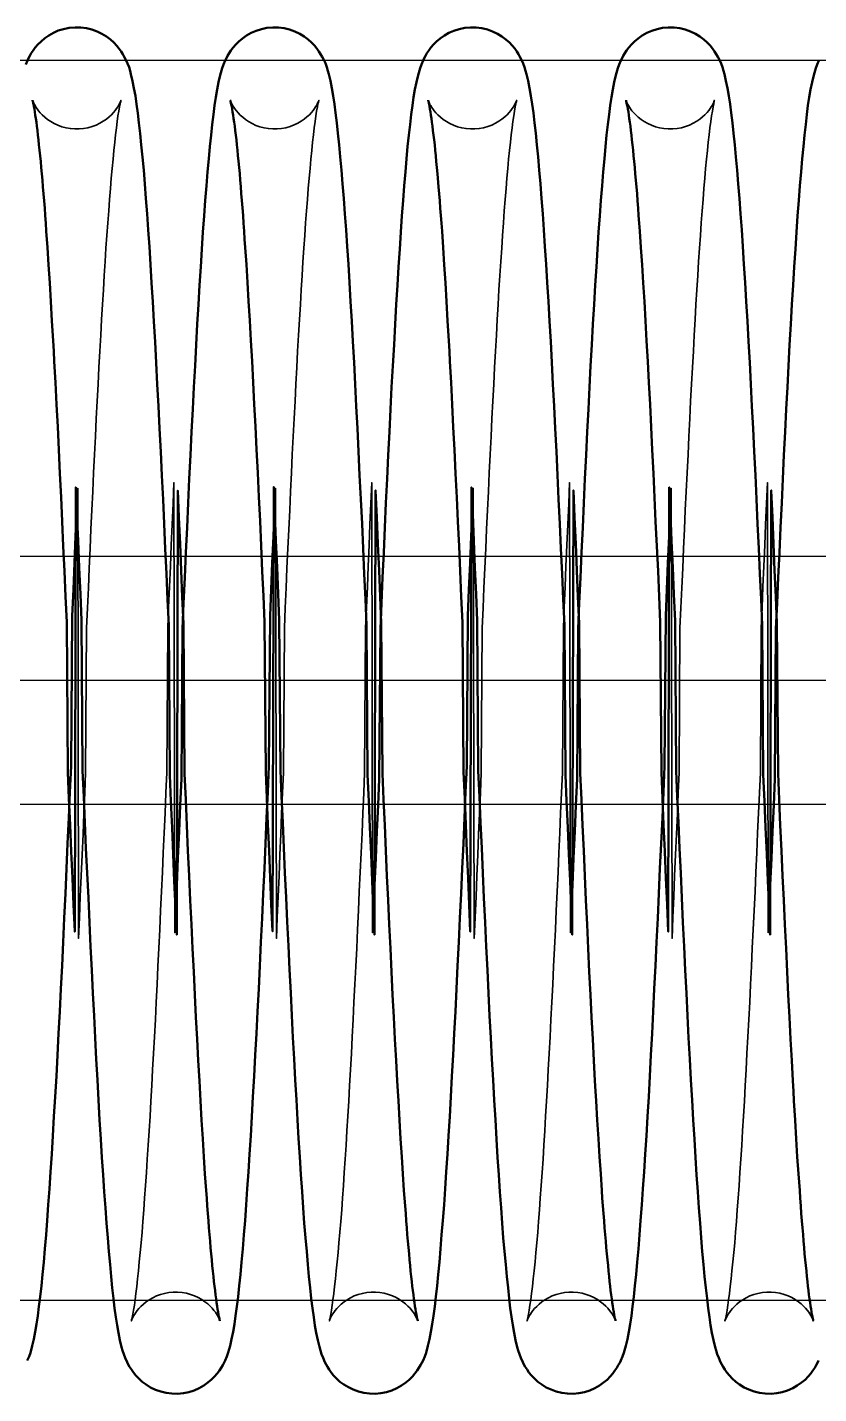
# Model space of a CAD drawing. Header units: millimetres. Extents: x 0 to 190005487, y 0 to 455456909.
# Drawn here: x 92646.9 to 92678.8, y 28280.8 to 28335.9 of the extents above; entities that cross this region are included whole.
import ezdxf

# ---------------------------------------------------------------- set-up
doc = ezdxf.new("R2010")
doc.units = ezdxf.units.MM
doc.header["$LTSCALE"] = 400
doc.header["$MEASUREMENT"] = 0
doc.linetypes.add('ACAD_ISO04W100', pattern=[30, 24, -3, 0, -3])
doc.linetypes.add('CEN', pattern=[35, 30, -2, 1, -2])
doc.layers.get('0').update_dxf_attribs({"linetype": 'CONTINUOUS'})
doc.layers.add('cen', color=1, linetype='ACAD_ISO04W100')
doc.layers.add('가려진 것(ISO)', color=7, linetype='CONTINUOUS', lineweight=35)
doc.layers.add('가시적인 것(ISO)', color=7, linetype='CONTINUOUS', lineweight=50)

# ---------------------------------------------------------------- blocks, each defined once
blk = doc.blocks.new('토션스프링 3')
at = {"layer": '가려진 것(ISO)', "flags": 128}
for points in [[(21462511.79, -50952857.63), (21462511.79, -50952857.65), (21462511.81, -50952857.7), (21462511.86, -50952857.81), (21462511.94, -50952857.97), (21462511.99, -50952858.07), (21462512.07, -50952858.19), (21462512.16, -50952858.33), (21462512.27, -50952858.48), (21462512.41, -50952858.65), (21462512.58, -50952858.82), (21462512.78, -50952859), (21462513, -50952859.18), (21462513.26, -50952859.35), (21462513.54, -50952859.51), (21462513.84, -50952859.65), (21462514.16, -50952859.77), (21462514.5, -50952859.86), (21462514.85, -50952859.92), (21462515.2, -50952859.95), (21462515.56, -50952859.95), (21462515.91, -50952859.91), (21462516.26, -50952859.85), (21462516.59, -50952859.76), (21462516.91, -50952859.64), (21462517.21, -50952859.49), (21462517.49, -50952859.33), (21462517.74, -50952859.16), (21462517.96, -50952858.98), (21462518.15, -50952858.8), (21462518.32, -50952858.62), (21462518.46, -50952858.46), (21462518.57, -50952858.31), (21462518.66, -50952858.17), (21462518.73, -50952858.06), (21462518.78, -50952857.95), (21462518.83, -50952857.87), (21462518.88, -50952857.74), (21462518.91, -50952857.67), (21462518.92, -50952857.63), (21462518.92, -50952857.63), (21462518.91, -50952857.67), (21462518.9, -50952857.73), (21462518.88, -50952857.81), (21462518.86, -50952857.91), (21462518.81, -50952858.17), (21462518.75, -50952858.51), (21462518.68, -50952858.9), (21462518.62, -50952859.35), (21462518.55, -50952859.86), (21462518.49, -50952860.41), (21462518.42, -50952861.02), (21462518.35, -50952861.68), (21462518.28, -50952862.38), (21462518.21, -50952863.13), (21462518.14, -50952863.92), (21462518.07, -50952864.76), (21462518, -50952865.64), (21462517.93, -50952866.56), (21462517.86, -50952867.52), (21462517.79, -50952868.53), (21462517.71, -50952869.57), (21462517.64, -50952870.65), (21462517.57, -50952871.77), (21462517.5, -50952872.92), (21462517.43, -50952874.11), (21462517.36, -50952875.33), (21462517.29, -50952876.58), (21462517.22, -50952877.86), (21462517.14, -50952879.18), (21462517.07, -50952880.53), (21462517, -50952881.9), (21462516.93, -50952883.31), (21462516.86, -50952884.74), (21462516.79, -50952886.2), (21462516.71, -50952887.68), (21462516.64, -50952889.18), (21462516.57, -50952890.7), (21462516.5, -50952892.23), (21462516.43, -50952893.79), (21462516.36, -50952895.37), (21462516.29, -50952896.96), (21462516.21, -50952898.58), (21462516.14, -50952900.21), (21462516.07, -50952911.85), (21462516, -50952913.5), (21462515.93, -50952915.16), (21462515.86, -50952916.83), (21462515.78, -50952918.5), (21462515.71, -50952920.18), (21462515.64, -50952921.86), (21462515.57, -50952923.54), (21462515.5, -50952925.23), (21462515.43, -50952888.93), (21462515.36, -50952890.62)], [(21462527.73, -50952857.63), (21462527.74, -50952857.65), (21462527.76, -50952857.7), (21462527.8, -50952857.81), (21462527.88, -50952857.97), (21462527.94, -50952858.08), (21462528.01, -50952858.2), (21462528.11, -50952858.33), (21462528.22, -50952858.48), (21462528.36, -50952858.65), (21462528.53, -50952858.83), (21462528.73, -50952859.01), (21462528.95, -50952859.19), (21462529.21, -50952859.36), (21462529.49, -50952859.52), (21462529.79, -50952859.66), (21462530.11, -50952859.77), (21462530.45, -50952859.86), (21462530.8, -50952859.92), (21462531.16, -50952859.95), (21462531.51, -50952859.95), (21462531.87, -50952859.91), (21462532.21, -50952859.85), (21462532.55, -50952859.76), (21462532.87, -50952859.63), (21462533.17, -50952859.49), (21462533.44, -50952859.33), (21462533.69, -50952859.16), (21462533.91, -50952858.98), (21462534.11, -50952858.8), (21462534.27, -50952858.62), (21462534.41, -50952858.46), (21462534.52, -50952858.31), (21462534.6, -50952858.17), (21462534.68, -50952858.05), (21462534.73, -50952857.95), (21462534.77, -50952857.87), (21462534.83, -50952857.74), (21462534.86, -50952857.67), (21462534.87, -50952857.63), (21462534.87, -50952857.64), (21462534.86, -50952857.67), (21462534.85, -50952857.73), (21462534.83, -50952857.81), (21462534.8, -50952857.91), (21462534.75, -50952858.17), (21462534.69, -50952858.51), (21462534.63, -50952858.9), (21462534.57, -50952859.35), (21462534.5, -50952859.86), (21462534.43, -50952860.42), (21462534.37, -50952861.02), (21462534.3, -50952861.68), (21462534.23, -50952862.38), (21462534.16, -50952863.13), (21462534.09, -50952863.93), (21462534.02, -50952864.76), (21462533.95, -50952865.64), (21462533.87, -50952866.56), (21462533.8, -50952867.53), (21462533.73, -50952868.53), (21462533.66, -50952869.57), (21462533.59, -50952870.66), (21462533.52, -50952871.77), (21462533.45, -50952872.93), (21462533.38, -50952874.11), (21462533.3, -50952875.33), (21462533.23, -50952876.58), (21462533.16, -50952877.86), (21462533.09, -50952879.18), (21462533.02, -50952880.53), (21462532.95, -50952881.91), (21462532.88, -50952883.31), (21462532.8, -50952884.74), (21462532.73, -50952886.2), (21462532.66, -50952887.68), (21462532.59, -50952889.18), (21462532.52, -50952890.7), (21462532.45, -50952892.24), (21462532.38, -50952893.79), (21462532.3, -50952895.37), (21462532.23, -50952896.97), (21462532.16, -50952898.58), (21462532.09, -50952900.21), (21462532.02, -50952911.85), (21462531.95, -50952913.5), (21462531.87, -50952915.16), (21462531.8, -50952916.83), (21462531.73, -50952918.5), (21462531.66, -50952920.18), (21462531.59, -50952921.86), (21462531.52, -50952923.54), (21462531.45, -50952925.23), (21462531.37, -50952888.93), (21462531.3, -50952890.62)], [(21462543.68, -50952857.63), (21462543.69, -50952857.65), (21462543.71, -50952857.7), (21462543.75, -50952857.81), (21462543.83, -50952857.97), (21462543.89, -50952858.07), (21462543.96, -50952858.19), (21462544.05, -50952858.33), (21462544.17, -50952858.48), (21462544.31, -50952858.65), (21462544.47, -50952858.82), (21462544.67, -50952859), (21462544.89, -50952859.18), (21462545.15, -50952859.35), (21462545.43, -50952859.51), (21462545.73, -50952859.65), (21462546.05, -50952859.77), (21462546.39, -50952859.86), (21462546.74, -50952859.92), (21462547.09, -50952859.95), (21462547.45, -50952859.95), (21462547.8, -50952859.92), (21462548.15, -50952859.85), (21462548.49, -50952859.76), (21462548.81, -50952859.64), (21462549.11, -50952859.49), (21462549.38, -50952859.33), (21462549.63, -50952859.16), (21462549.86, -50952858.98), (21462550.05, -50952858.8), (21462550.21, -50952858.62), (21462550.35, -50952858.46), (21462550.46, -50952858.31), (21462550.55, -50952858.17), (21462550.62, -50952858.06), (21462550.68, -50952857.95), (21462550.72, -50952857.87), (21462550.78, -50952857.74), (21462550.81, -50952857.67), (21462550.82, -50952857.63), (21462550.82, -50952857.63), (21462550.81, -50952857.67), (21462550.79, -50952857.73), (21462550.77, -50952857.81), (21462550.75, -50952857.91), (21462550.7, -50952858.17), (21462550.64, -50952858.51), (21462550.58, -50952858.9), (21462550.51, -50952859.35), (21462550.45, -50952859.86), (21462550.38, -50952860.41), (21462550.31, -50952861.02), (21462550.24, -50952861.68), (21462550.17, -50952862.38), (21462550.1, -50952863.13), (21462550.03, -50952863.92), (21462549.96, -50952864.76), (21462549.89, -50952865.64), (21462549.82, -50952866.56), (21462549.75, -50952867.52), (21462549.68, -50952868.53), (21462549.61, -50952869.57), (21462549.54, -50952870.65), (21462549.47, -50952871.77), (21462549.39, -50952872.92), (21462549.32, -50952874.11), (21462549.25, -50952875.33), (21462549.18, -50952876.58), (21462549.11, -50952877.86), (21462549.04, -50952879.18), (21462548.97, -50952880.53), (21462548.89, -50952881.9), (21462548.82, -50952883.31), (21462548.75, -50952884.74), (21462548.68, -50952886.2), (21462548.61, -50952887.68), (21462548.54, -50952889.18), (21462548.47, -50952890.7), (21462548.39, -50952892.23), (21462548.32, -50952893.79), (21462548.25, -50952895.37), (21462548.18, -50952896.96), (21462548.11, -50952898.58), (21462548.04, -50952900.21), (21462547.96, -50952911.85), (21462547.89, -50952913.5), (21462547.82, -50952915.16), (21462547.75, -50952916.83), (21462547.68, -50952918.5), (21462547.61, -50952920.18), (21462547.54, -50952921.86), (21462547.46, -50952923.54), (21462547.39, -50952925.23), (21462547.32, -50952888.93), (21462547.25, -50952890.62)], [(21462559.63, -50952857.63), (21462559.63, -50952857.65), (21462559.65, -50952857.7), (21462559.7, -50952857.81), (21462559.78, -50952857.97), (21462559.83, -50952858.07), (21462559.91, -50952858.19), (21462560, -50952858.33), (21462560.11, -50952858.48), (21462560.25, -50952858.65), (21462560.42, -50952858.82), (21462560.62, -50952859), (21462560.84, -50952859.18), (21462561.1, -50952859.35), (21462561.38, -50952859.51), (21462561.68, -50952859.65), (21462562, -50952859.77), (21462562.34, -50952859.86), (21462562.68, -50952859.92), (21462563.04, -50952859.95), (21462563.4, -50952859.95), (21462563.75, -50952859.92), (21462564.1, -50952859.85), (21462564.43, -50952859.76), (21462564.75, -50952859.64), (21462565.05, -50952859.49), (21462565.33, -50952859.33), (21462565.58, -50952859.16), (21462565.8, -50952858.98), (21462565.99, -50952858.8), (21462566.16, -50952858.62), (21462566.3, -50952858.46), (21462566.41, -50952858.31), (21462566.5, -50952858.17), (21462566.57, -50952858.06), (21462566.62, -50952857.95), (21462566.67, -50952857.87), (21462566.72, -50952857.74), (21462566.75, -50952857.67), (21462566.76, -50952857.63), (21462566.76, -50952857.63), (21462566.75, -50952857.67), (21462566.74, -50952857.73), (21462566.72, -50952857.81), (21462566.7, -50952857.91), (21462566.65, -50952858.17), (21462566.59, -50952858.51), (21462566.53, -50952858.9), (21462566.46, -50952859.35), (21462566.39, -50952859.86), (21462566.33, -50952860.41), (21462566.26, -50952861.02), (21462566.19, -50952861.68), (21462566.12, -50952862.38), (21462566.05, -50952863.13), (21462565.98, -50952863.92), (21462565.91, -50952864.76), (21462565.84, -50952865.64), (21462565.77, -50952866.56), (21462565.7, -50952867.52), (21462565.63, -50952868.53), (21462565.56, -50952869.57), (21462565.48, -50952870.65), (21462565.41, -50952871.77), (21462565.34, -50952872.92), (21462565.27, -50952874.11), (21462565.2, -50952875.33), (21462565.13, -50952876.58), (21462565.06, -50952877.86), (21462564.98, -50952879.18), (21462564.91, -50952880.53), (21462564.84, -50952881.9), (21462564.77, -50952883.31), (21462564.7, -50952884.74), (21462564.63, -50952886.2), (21462564.56, -50952887.68), (21462564.48, -50952889.18), (21462564.41, -50952890.7), (21462564.34, -50952892.23), (21462564.27, -50952893.79), (21462564.2, -50952895.37), (21462564.13, -50952896.96), (21462564.06, -50952898.58), (21462563.98, -50952900.21), (21462563.91, -50952911.85), (21462563.84, -50952913.5), (21462563.77, -50952915.16), (21462563.7, -50952916.83), (21462563.63, -50952918.5), (21462563.55, -50952920.18), (21462563.48, -50952921.86), (21462563.41, -50952923.54), (21462563.34, -50952925.23), (21462563.27, -50952888.93), (21462563.2, -50952890.62)], [(21462526.9, -50952956.08), (21462526.89, -50952956.06), (21462526.87, -50952956.01), (21462526.83, -50952955.9), (21462526.75, -50952955.74), (21462526.69, -50952955.64), (21462526.62, -50952955.52), (21462526.53, -50952955.38), (21462526.41, -50952955.23), (21462526.27, -50952955.06), (21462526.11, -50952954.89), (21462525.91, -50952954.71), (21462525.69, -50952954.53), (21462525.43, -50952954.36), (21462525.15, -50952954.2), (21462524.85, -50952954.06), (21462524.53, -50952953.94), (21462524.19, -50952953.85), (21462523.84, -50952953.79), (21462523.49, -50952953.76), (21462523.13, -50952953.76), (21462522.78, -50952953.79), (21462522.43, -50952953.86), (21462522.1, -50952953.95), (21462521.78, -50952954.07), (21462521.48, -50952954.21), (21462521.2, -50952954.37), (21462520.95, -50952954.55), (21462520.73, -50952954.73), (21462520.53, -50952954.91), (21462520.37, -50952955.08), (21462520.23, -50952955.25), (21462520.12, -50952955.4), (21462520.03, -50952955.53), (21462519.96, -50952955.65), (21462519.9, -50952955.75), (21462519.86, -50952955.84), (21462519.8, -50952955.97), (21462519.77, -50952956.04), (21462519.76, -50952956.08), (21462519.76, -50952956.08), (21462519.77, -50952956.04), (21462519.78, -50952955.99), (21462519.8, -50952955.9), (21462519.83, -50952955.8), (21462519.88, -50952955.54), (21462519.94, -50952955.21), (21462520, -50952954.82), (21462520.06, -50952954.37), (21462520.12, -50952953.87), (21462520.19, -50952953.3), (21462520.26, -50952952.69), (21462520.33, -50952952.03), (21462520.4, -50952951.32), (21462520.48, -50952950.56), (21462520.55, -50952949.77), (21462520.62, -50952948.93), (21462520.69, -50952948.05), (21462520.76, -50952947.13), (21462520.83, -50952946.17), (21462520.9, -50952945.16), (21462520.97, -50952944.12), (21462521.04, -50952943.03), (21462521.11, -50952941.91), (21462521.19, -50952940.76), (21462521.26, -50952939.57), (21462521.33, -50952938.35), (21462521.4, -50952937.1), (21462521.47, -50952935.82), (21462521.54, -50952934.51), (21462521.61, -50952933.16), (21462521.69, -50952931.78), (21462521.76, -50952930.38), (21462521.83, -50952928.95), (21462521.9, -50952927.49), (21462521.97, -50952926.01), (21462522.04, -50952924.51), (21462522.11, -50952922.99), (21462522.19, -50952921.45), (21462522.26, -50952919.89), (21462522.33, -50952918.32), (21462522.4, -50952916.73), (21462522.47, -50952915.12), (21462522.54, -50952913.49), (21462522.61, -50952911.85), (21462522.69, -50952900.2), (21462522.76, -50952898.54), (21462522.83, -50952896.87), (21462522.9, -50952895.2), (21462522.97, -50952893.52), (21462523.04, -50952891.84), (21462523.12, -50952890.16), (21462523.19, -50952888.47), (21462523.26, -50952924.78), (21462523.33, -50952923.09)], [(21462542.84, -50952956.08), (21462542.84, -50952956.06), (21462542.82, -50952956.01), (21462542.77, -50952955.9), (21462542.7, -50952955.74), (21462542.64, -50952955.64), (21462542.57, -50952955.52), (21462542.47, -50952955.38), (21462542.36, -50952955.23), (21462542.22, -50952955.06), (21462542.05, -50952954.89), (21462541.86, -50952954.71), (21462541.63, -50952954.53), (21462541.38, -50952954.36), (21462541.1, -50952954.2), (21462540.8, -50952954.06), (21462540.48, -50952953.94), (21462540.14, -50952953.85), (21462539.79, -50952953.79), (21462539.44, -50952953.76), (21462539.08, -50952953.76), (21462538.73, -50952953.79), (21462538.38, -50952953.86), (21462538.04, -50952953.95), (21462537.72, -50952954.07), (21462537.42, -50952954.21), (21462537.15, -50952954.37), (21462536.9, -50952954.55), (21462536.67, -50952954.73), (21462536.48, -50952954.91), (21462536.32, -50952955.08), (21462536.18, -50952955.25), (21462536.07, -50952955.4), (21462535.98, -50952955.53), (21462535.91, -50952955.65), (21462535.85, -50952955.75), (21462535.81, -50952955.84), (21462535.75, -50952955.97), (21462535.72, -50952956.04), (21462535.71, -50952956.08), (21462535.71, -50952956.08), (21462535.72, -50952956.04), (21462535.73, -50952955.99), (21462535.75, -50952955.9), (21462535.77, -50952955.8), (21462535.83, -50952955.54), (21462535.88, -50952955.21), (21462535.94, -50952954.82), (21462536.01, -50952954.37), (21462536.07, -50952953.86), (21462536.14, -50952953.3), (21462536.21, -50952952.69), (21462536.28, -50952952.03), (21462536.35, -50952951.32), (21462536.42, -50952950.56), (21462536.49, -50952949.77), (21462536.56, -50952948.93), (21462536.63, -50952948.05), (21462536.71, -50952947.13), (21462536.78, -50952946.17), (21462536.85, -50952945.16), (21462536.92, -50952944.12), (21462536.99, -50952943.03), (21462537.06, -50952941.91), (21462537.13, -50952940.76), (21462537.2, -50952939.57), (21462537.28, -50952938.35), (21462537.35, -50952937.1), (21462537.42, -50952935.82), (21462537.49, -50952934.51), (21462537.56, -50952933.16), (21462537.63, -50952931.78), (21462537.7, -50952930.38), (21462537.78, -50952928.95), (21462537.85, -50952927.49), (21462537.92, -50952926.01), (21462537.99, -50952924.51), (21462538.06, -50952922.99), (21462538.13, -50952921.45), (21462538.2, -50952919.89), (21462538.28, -50952918.32), (21462538.35, -50952916.73), (21462538.42, -50952915.12), (21462538.49, -50952913.49), (21462538.56, -50952911.85), (21462538.63, -50952900.2), (21462538.7, -50952898.54), (21462538.78, -50952896.87), (21462538.85, -50952895.2), (21462538.92, -50952893.52), (21462538.99, -50952891.84), (21462539.06, -50952890.16), (21462539.13, -50952888.47), (21462539.2, -50952924.78), (21462539.28, -50952923.09)], [(21462558.79, -50952956.08), (21462558.79, -50952956.06), (21462558.77, -50952956.01), (21462558.72, -50952955.9), (21462558.64, -50952955.74), (21462558.59, -50952955.64), (21462558.51, -50952955.52), (21462558.42, -50952955.38), (21462558.31, -50952955.23), (21462558.17, -50952955.06), (21462558, -50952954.89), (21462557.8, -50952954.71), (21462557.58, -50952954.53), (21462557.33, -50952954.36), (21462557.05, -50952954.2), (21462556.74, -50952954.06), (21462556.42, -50952953.94), (21462556.09, -50952953.85), (21462555.74, -50952953.79), (21462555.38, -50952953.76), (21462555.03, -50952953.76), (21462554.67, -50952953.79), (21462554.33, -50952953.86), (21462553.99, -50952953.95), (21462553.67, -50952954.07), (21462553.37, -50952954.21), (21462553.09, -50952954.37), (21462552.84, -50952954.55), (21462552.62, -50952954.73), (21462552.43, -50952954.91), (21462552.26, -50952955.08), (21462552.13, -50952955.25), (21462552.02, -50952955.4), (21462551.93, -50952955.53), (21462551.85, -50952955.65), (21462551.8, -50952955.75), (21462551.75, -50952955.84), (21462551.7, -50952955.97), (21462551.67, -50952956.04), (21462551.66, -50952956.08), (21462551.66, -50952956.08), (21462551.66, -50952956.04), (21462551.68, -50952955.99), (21462551.7, -50952955.9), (21462551.72, -50952955.8), (21462551.77, -50952955.54), (21462551.83, -50952955.21), (21462551.89, -50952954.82), (21462551.95, -50952954.37), (21462552.02, -50952953.86), (21462552.09, -50952953.3), (21462552.16, -50952952.69), (21462552.23, -50952952.03), (21462552.3, -50952951.32), (21462552.37, -50952950.57), (21462552.44, -50952949.77), (21462552.51, -50952948.93), (21462552.58, -50952948.05), (21462552.65, -50952947.13), (21462552.72, -50952946.17), (21462552.79, -50952945.16), (21462552.87, -50952944.12), (21462552.94, -50952943.03), (21462553.01, -50952941.91), (21462553.08, -50952940.76), (21462553.15, -50952939.57), (21462553.22, -50952938.35), (21462553.29, -50952937.1), (21462553.36, -50952935.82), (21462553.44, -50952934.51), (21462553.51, -50952933.16), (21462553.58, -50952931.78), (21462553.65, -50952930.38), (21462553.72, -50952928.95), (21462553.79, -50952927.49), (21462553.87, -50952926.01), (21462553.94, -50952924.51), (21462554.01, -50952922.99), (21462554.08, -50952921.45), (21462554.15, -50952919.89), (21462554.22, -50952918.32), (21462554.29, -50952916.73), (21462554.36, -50952915.12), (21462554.44, -50952913.49), (21462554.51, -50952911.85), (21462554.58, -50952900.2), (21462554.65, -50952898.54), (21462554.72, -50952896.87), (21462554.79, -50952895.2), (21462554.87, -50952893.52), (21462554.94, -50952891.84), (21462555.01, -50952890.15), (21462555.08, -50952888.47), (21462555.15, -50952924.78), (21462555.22, -50952923.09)], [(21462574.74, -50952956.08), (21462574.73, -50952956.06), (21462574.71, -50952956.01), (21462574.67, -50952955.9), (21462574.59, -50952955.74), (21462574.53, -50952955.64), (21462574.46, -50952955.52), (21462574.37, -50952955.38), (21462574.25, -50952955.23), (21462574.11, -50952955.06), (21462573.95, -50952954.89), (21462573.75, -50952954.71), (21462573.53, -50952954.53), (21462573.27, -50952954.36), (21462572.99, -50952954.2), (21462572.69, -50952954.06), (21462572.37, -50952953.94), (21462572.03, -50952953.85), (21462571.68, -50952953.79), (21462571.33, -50952953.76), (21462570.97, -50952953.76), (21462570.62, -50952953.79), (21462570.27, -50952953.86), (21462569.94, -50952953.95), (21462569.62, -50952954.07), (21462569.32, -50952954.21), (21462569.04, -50952954.37), (21462568.79, -50952954.55), (21462568.57, -50952954.73), (21462568.37, -50952954.91), (21462568.21, -50952955.08), (21462568.07, -50952955.25), (21462567.96, -50952955.4), (21462567.87, -50952955.53), (21462567.8, -50952955.65), (21462567.75, -50952955.75), (21462567.7, -50952955.84), (21462567.64, -50952955.97), (21462567.61, -50952956.04), (21462567.6, -50952956.08), (21462567.6, -50952956.08), (21462567.61, -50952956.04), (21462567.63, -50952955.99), (21462567.64, -50952955.9), (21462567.67, -50952955.8), (21462567.72, -50952955.54), (21462567.78, -50952955.21), (21462567.84, -50952954.82), (21462567.9, -50952954.37), (21462567.97, -50952953.86), (21462568.03, -50952953.3), (21462568.1, -50952952.69), (21462568.17, -50952952.03), (21462568.24, -50952951.32), (21462568.32, -50952950.57), (21462568.39, -50952949.77), (21462568.46, -50952948.93), (21462568.53, -50952948.05), (21462568.6, -50952947.13), (21462568.67, -50952946.17), (21462568.74, -50952945.16), (21462568.81, -50952944.12), (21462568.88, -50952943.03), (21462568.96, -50952941.92), (21462569.03, -50952940.76), (21462569.1, -50952939.57), (21462569.17, -50952938.35), (21462569.24, -50952937.1), (21462569.31, -50952935.82), (21462569.38, -50952934.51), (21462569.45, -50952933.16), (21462569.53, -50952931.78), (21462569.6, -50952930.38), (21462569.67, -50952928.95), (21462569.74, -50952927.49), (21462569.81, -50952926.01), (21462569.88, -50952924.51), (21462569.96, -50952922.99), (21462570.03, -50952921.45), (21462570.1, -50952919.89), (21462570.17, -50952918.32), (21462570.24, -50952916.73), (21462570.31, -50952915.12), (21462570.38, -50952913.49), (21462570.46, -50952911.85), (21462570.53, -50952900.2), (21462570.6, -50952898.54), (21462570.67, -50952896.87), (21462570.74, -50952895.2), (21462570.81, -50952893.52), (21462570.88, -50952891.84), (21462570.96, -50952890.15), (21462571.03, -50952888.47), (21462571.1, -50952924.78), (21462571.17, -50952923.09)]]:
    blk.add_lwpolyline(points, dxfattribs=at)
at = {"layer": '가시적인 것(ISO)', "flags": 128}
for points in [[(21462511.25, -50952854.75), (21462511.39, -50952854.42), (21462511.47, -50952854.24), (21462511.57, -50952854.05), (21462511.69, -50952853.84), (21462511.84, -50952853.62), (21462512.01, -50952853.38), (21462512.23, -50952853.14), (21462512.48, -50952852.89), (21462512.77, -50952852.64), (21462513.1, -50952852.41), (21462513.47, -50952852.2), (21462513.87, -50952852.02), (21462514.3, -50952851.89), (21462514.75, -50952851.8), (21462515.22, -50952851.76), (21462515.68, -50952851.77), (21462516.13, -50952851.83), (21462516.58, -50952851.94), (21462517, -50952852.09), (21462517.39, -50952852.28), (21462517.75, -50952852.5), (21462518.07, -50952852.74), (21462518.34, -50952852.99), (21462518.58, -50952853.24), (21462518.77, -50952853.48), (21462518.93, -50952853.71), (21462519.07, -50952853.93), (21462519.19, -50952854.13), (21462519.29, -50952854.32), (21462519.45, -50952854.66), (21462519.57, -50952854.97), (21462519.65, -50952855.26), (21462519.72, -50952855.53), (21462519.85, -50952856.09), (21462519.97, -50952856.66), (21462520.08, -50952857.28), (21462520.18, -50952857.94), (21462520.27, -50952858.67), (21462520.37, -50952859.45), (21462520.46, -50952860.31), (21462520.56, -50952861.23), (21462520.65, -50952862.22), (21462520.75, -50952863.27), (21462520.84, -50952864.38), (21462520.93, -50952865.56), (21462521.02, -50952866.8), (21462521.12, -50952868.09), (21462521.21, -50952869.45), (21462521.3, -50952870.87), (21462521.39, -50952872.35), (21462521.48, -50952873.88), (21462521.58, -50952875.47), (21462521.67, -50952877.11), (21462521.76, -50952878.8), (21462521.85, -50952880.53), (21462521.94, -50952882.31), (21462522.03, -50952884.12), (21462522.12, -50952885.98), (21462522.22, -50952887.89), (21462522.31, -50952889.83), (21462522.4, -50952891.8), (21462522.49, -50952893.81), (21462522.58, -50952895.84), (21462522.68, -50952897.89), (21462522.77, -50952899.97), (21462522.86, -50952912.06), (21462522.95, -50952914.17), (21462523.04, -50952916.3), (21462523.13, -50952918.45), (21462523.22, -50952920.61), (21462523.32, -50952922.77), (21462523.41, -50952924.94), (21462523.5, -50952889.11), (21462523.59, -50952891.26), (21462523.68, -50952893.41), (21462523.77, -50952895.56), (21462523.86, -50952897.7), (21462523.96, -50952899.83), (21462524.05, -50952911.95), (21462524.14, -50952914.04), (21462524.23, -50952916.12), (21462524.32, -50952918.17), (21462524.41, -50952920.18), (21462524.51, -50952922.17), (21462524.6, -50952924.12), (21462524.69, -50952926.05), (21462524.78, -50952927.93), (21462524.87, -50952929.79), (21462524.96, -50952931.59), (21462525.06, -50952933.36), (21462525.15, -50952935.07), (21462525.24, -50952936.73), (21462525.33, -50952938.34), (21462525.42, -50952939.9), (21462525.51, -50952941.4), (21462525.6, -50952942.84), (21462525.69, -50952944.23), (21462525.79, -50952945.55), (21462525.83, -50952946.19), (21462525.88, -50952946.81), (21462525.92, -50952947.42), (21462525.97, -50952948), (21462526.01, -50952948.57), (21462526.06, -50952949.12), (21462526.1, -50952949.66), (21462526.15, -50952950.18), (21462526.19, -50952950.67), (21462526.24, -50952951.16), (21462526.28, -50952951.62), (21462526.33, -50952952.06), (21462526.37, -50952952.49), (21462526.41, -50952952.89), (21462526.46, -50952953.27), (21462526.5, -50952953.64), (21462526.54, -50952953.98), (21462526.59, -50952954.3), (21462526.63, -50952954.6), (21462526.67, -50952954.88), (21462526.71, -50952955.13), (21462526.75, -50952955.36), (21462526.78, -50952955.56), (21462526.82, -50952955.73), (21462526.85, -50952955.88), (21462526.87, -50952955.98), (21462526.89, -50952956.05), (21462526.9, -50952956.08)], [(21462523.33, -50952923.09), (21462523.42, -50952920.93), (21462523.51, -50952918.77), (21462523.6, -50952916.62), (21462523.7, -50952914.48), (21462523.79, -50952912.36), (21462523.88, -50952900.26), (21462523.97, -50952898.19), (21462524.06, -50952896.13), (21462524.15, -50952894.1), (21462524.25, -50952892.09), (21462524.34, -50952890.11), (21462524.43, -50952888.16), (21462524.52, -50952886.25), (21462524.61, -50952884.38), (21462524.7, -50952882.56), (21462524.8, -50952880.78), (21462524.89, -50952879.04), (21462524.98, -50952877.35), (21462525.07, -50952875.7), (21462525.16, -50952874.1), (21462525.25, -50952872.56), (21462525.35, -50952871.07), (21462525.44, -50952869.64), (21462525.53, -50952868.27), (21462525.62, -50952866.96), (21462525.71, -50952865.72), (21462525.81, -50952864.53), (21462525.9, -50952863.41), (21462525.99, -50952862.36), (21462526.09, -50952861.37), (21462526.18, -50952860.44), (21462526.27, -50952859.58), (21462526.37, -50952858.79), (21462526.46, -50952858.06), (21462526.56, -50952857.39), (21462526.67, -50952856.76), (21462526.79, -50952856.17), (21462526.92, -50952855.62), (21462527.08, -50952855.06), (21462527.19, -50952854.75), (21462527.33, -50952854.43), (21462527.42, -50952854.25), (21462527.52, -50952854.05), (21462527.64, -50952853.85), (21462527.78, -50952853.63), (21462527.96, -50952853.39), (21462528.17, -50952853.14), (21462528.42, -50952852.9), (21462528.71, -50952852.65), (21462529.04, -50952852.41), (21462529.41, -50952852.21), (21462529.81, -50952852.03), (21462530.24, -50952851.89), (21462530.69, -50952851.8), (21462531.15, -50952851.76), (21462531.61, -50952851.77), (21462532.07, -50952851.83), (21462532.51, -50952851.93), (21462532.94, -50952852.09), (21462533.33, -50952852.27), (21462533.69, -50952852.49), (21462534, -50952852.73), (21462534.28, -50952852.98), (21462534.51, -50952853.23), (21462534.71, -50952853.47), (21462534.88, -50952853.7), (21462535.01, -50952853.92), (21462535.13, -50952854.12), (21462535.24, -50952854.31), (21462535.4, -50952854.65), (21462535.51, -50952854.97), (21462535.6, -50952855.25), (21462535.67, -50952855.53), (21462535.8, -50952856.08), (21462535.91, -50952856.66), (21462536.02, -50952857.28), (21462536.12, -50952857.94), (21462536.22, -50952858.66), (21462536.32, -50952859.45), (21462536.41, -50952860.3), (21462536.51, -50952861.22), (21462536.6, -50952862.21), (21462536.69, -50952863.26), (21462536.79, -50952864.37), (21462536.88, -50952865.55), (21462536.97, -50952866.79), (21462537.06, -50952868.08), (21462537.15, -50952869.44), (21462537.25, -50952870.86), (21462537.34, -50952872.33), (21462537.43, -50952873.87), (21462537.52, -50952875.46), (21462537.61, -50952877.1), (21462537.71, -50952878.79), (21462537.8, -50952880.52), (21462537.89, -50952882.3), (21462537.98, -50952884.11), (21462538.07, -50952885.97), (21462538.16, -50952887.87), (21462538.25, -50952889.81), (21462538.35, -50952891.79), (21462538.44, -50952893.79), (21462538.53, -50952895.83), (21462538.62, -50952897.88), (21462538.71, -50952899.96), (21462538.8, -50952912.05), (21462538.9, -50952914.16), (21462538.99, -50952916.29), (21462539.08, -50952918.44), (21462539.17, -50952920.6), (21462539.26, -50952922.76), (21462539.35, -50952924.93), (21462539.45, -50952889.1), (21462539.54, -50952891.26), (21462539.63, -50952893.41), (21462539.72, -50952895.55), (21462539.81, -50952897.69), (21462539.9, -50952899.82), (21462539.99, -50952911.94), (21462540.09, -50952914.04), (21462540.18, -50952916.11), (21462540.27, -50952918.16), (21462540.36, -50952920.18), (21462540.45, -50952922.16), (21462540.54, -50952924.12), (21462540.64, -50952926.04), (21462540.73, -50952927.93), (21462540.82, -50952929.78), (21462540.91, -50952931.59), (21462541, -50952933.35), (21462541.09, -50952935.07), (21462541.18, -50952936.73), (21462541.23, -50952937.54), (21462541.28, -50952938.34), (21462541.37, -50952939.89), (21462541.46, -50952941.39), (21462541.55, -50952942.84), (21462541.64, -50952944.23), (21462541.73, -50952945.55), (21462541.78, -50952946.19), (21462541.82, -50952946.81), (21462541.87, -50952947.42), (21462541.91, -50952948), (21462541.96, -50952948.57), (21462542, -50952949.12), (21462542.05, -50952949.66), (21462542.09, -50952950.17), (21462542.14, -50952950.67), (21462542.18, -50952951.15), (21462542.23, -50952951.62), (21462542.27, -50952952.06), (21462542.32, -50952952.49), (21462542.36, -50952952.89), (21462542.4, -50952953.27), (21462542.45, -50952953.64), (21462542.49, -50952953.98), (21462542.53, -50952954.3), (21462542.57, -50952954.6), (21462542.62, -50952954.88), (21462542.66, -50952955.13), (21462542.69, -50952955.36), (21462542.73, -50952955.56), (21462542.76, -50952955.73), (21462542.79, -50952955.88), (21462542.82, -50952955.98), (21462542.84, -50952956.05), (21462542.84, -50952956.08)], [(21462539.28, -50952923.09), (21462539.37, -50952920.93), (21462539.46, -50952918.77), (21462539.55, -50952916.62), (21462539.64, -50952914.48), (21462539.73, -50952912.36), (21462539.83, -50952900.26), (21462539.92, -50952898.19), (21462540.01, -50952896.13), (21462540.1, -50952894.1), (21462540.19, -50952892.09), (21462540.28, -50952890.11), (21462540.38, -50952888.16), (21462540.47, -50952886.25), (21462540.56, -50952884.38), (21462540.65, -50952882.56), (21462540.74, -50952880.78), (21462540.83, -50952879.04), (21462540.93, -50952877.35), (21462541.02, -50952875.7), (21462541.11, -50952874.1), (21462541.2, -50952872.56), (21462541.29, -50952871.07), (21462541.39, -50952869.64), (21462541.48, -50952868.27), (21462541.57, -50952866.96), (21462541.66, -50952865.72), (21462541.75, -50952864.53), (21462541.85, -50952863.41), (21462541.94, -50952862.36), (21462542.03, -50952861.37), (21462542.13, -50952860.44), (21462542.22, -50952859.58), (21462542.31, -50952858.79), (21462542.41, -50952858.06), (21462542.51, -50952857.39), (21462542.62, -50952856.76), (21462542.74, -50952856.17), (21462542.87, -50952855.62), (21462543.03, -50952855.06), (21462543.14, -50952854.75), (21462543.28, -50952854.43), (21462543.36, -50952854.25), (21462543.46, -50952854.05), (21462543.58, -50952853.85), (21462543.73, -50952853.63), (21462543.9, -50952853.39), (21462544.11, -50952853.14), (21462544.36, -50952852.89), (21462544.65, -50952852.65), (21462544.99, -50952852.41), (21462545.35, -50952852.21), (21462545.76, -50952852.03), (21462546.19, -50952851.89), (21462546.64, -50952851.8), (21462547.1, -50952851.76), (21462547.56, -50952851.77), (21462548.02, -50952851.83), (21462548.46, -50952851.93), (21462548.88, -50952852.09), (21462549.28, -50952852.27), (21462549.63, -50952852.49), (21462549.95, -50952852.73), (21462550.23, -50952852.98), (21462550.46, -50952853.23), (21462550.66, -50952853.47), (21462550.82, -50952853.7), (21462550.96, -50952853.92), (21462551.08, -50952854.12), (21462551.18, -50952854.31), (21462551.34, -50952854.66), (21462551.46, -50952854.97), (21462551.54, -50952855.25), (21462551.61, -50952855.53), (21462551.74, -50952856.08), (21462551.86, -50952856.66), (21462551.97, -50952857.28), (21462552.07, -50952857.94), (21462552.17, -50952858.66), (21462552.26, -50952859.45), (21462552.36, -50952860.3), (21462552.45, -50952861.22), (21462552.55, -50952862.21), (21462552.64, -50952863.26), (21462552.73, -50952864.37), (21462552.82, -50952865.55), (21462552.92, -50952866.79), (21462553.01, -50952868.08), (21462553.1, -50952869.44), (21462553.19, -50952870.86), (21462553.28, -50952872.33), (21462553.38, -50952873.87), (21462553.47, -50952875.46), (21462553.56, -50952877.1), (21462553.65, -50952878.79), (21462553.74, -50952880.52), (21462553.84, -50952882.3), (21462553.93, -50952884.11), (21462554.02, -50952885.97), (21462554.11, -50952887.87), (21462554.2, -50952889.81), (21462554.29, -50952891.79), (21462554.38, -50952893.79), (21462554.48, -50952895.83), (21462554.57, -50952897.88), (21462554.66, -50952899.96), (21462554.75, -50952912.05), (21462554.84, -50952914.16), (21462554.93, -50952916.29), (21462555.03, -50952918.44), (21462555.12, -50952920.6), (21462555.21, -50952922.76), (21462555.3, -50952924.93), (21462555.39, -50952889.1), (21462555.48, -50952891.26), (21462555.58, -50952893.41), (21462555.67, -50952895.55), (21462555.76, -50952897.69), (21462555.85, -50952899.82), (21462555.94, -50952911.94), (21462556.03, -50952914.04), (21462556.13, -50952916.11), (21462556.22, -50952918.16), (21462556.31, -50952920.18), (21462556.4, -50952922.16), (21462556.49, -50952924.12), (21462556.58, -50952926.04), (21462556.67, -50952927.93), (21462556.77, -50952929.78), (21462556.86, -50952931.59), (21462556.95, -50952933.35), (21462557.04, -50952935.07), (21462557.13, -50952936.73), (21462557.18, -50952937.54), (21462557.22, -50952938.34), (21462557.31, -50952939.89), (21462557.41, -50952941.39), (21462557.5, -50952942.84), (21462557.59, -50952944.23), (21462557.68, -50952945.55), (21462557.72, -50952946.19), (21462557.77, -50952946.81), (21462557.82, -50952947.42), (21462557.86, -50952948), (21462557.91, -50952948.57), (21462557.95, -50952949.12), (21462558, -50952949.66), (21462558.04, -50952950.17), (21462558.09, -50952950.67), (21462558.13, -50952951.15), (21462558.18, -50952951.62), (21462558.22, -50952952.06), (21462558.26, -50952952.49), (21462558.31, -50952952.89), (21462558.35, -50952953.27), (21462558.39, -50952953.64), (21462558.44, -50952953.98), (21462558.48, -50952954.3), (21462558.52, -50952954.6), (21462558.56, -50952954.88), (21462558.6, -50952955.13), (21462558.64, -50952955.36), (21462558.68, -50952955.56), (21462558.71, -50952955.73), (21462558.74, -50952955.88), (21462558.77, -50952955.98), (21462558.78, -50952956.05), (21462558.79, -50952956.08)], [(21462555.22, -50952923.09), (21462555.31, -50952920.93), (21462555.41, -50952918.77), (21462555.5, -50952916.62), (21462555.59, -50952914.48), (21462555.68, -50952912.36), (21462555.77, -50952900.26), (21462555.86, -50952898.19), (21462555.96, -50952896.13), (21462556.05, -50952894.1), (21462556.14, -50952892.09), (21462556.23, -50952890.11), (21462556.32, -50952888.16), (21462556.41, -50952886.25), (21462556.51, -50952884.38), (21462556.6, -50952882.56), (21462556.69, -50952880.78), (21462556.78, -50952879.04), (21462556.87, -50952877.35), (21462556.96, -50952875.7), (21462557.06, -50952874.1), (21462557.15, -50952872.56), (21462557.24, -50952871.07), (21462557.33, -50952869.64), (21462557.42, -50952868.27), (21462557.52, -50952866.96), (21462557.61, -50952865.72), (21462557.7, -50952864.53), (21462557.79, -50952863.41), (21462557.89, -50952862.36), (21462557.98, -50952861.37), (21462558.07, -50952860.44), (21462558.17, -50952859.58), (21462558.26, -50952858.79), (21462558.36, -50952858.06), (21462558.46, -50952857.39), (21462558.57, -50952856.76), (21462558.68, -50952856.17), (21462558.81, -50952855.61), (21462558.98, -50952855.06), (21462559.09, -50952854.75), (21462559.22, -50952854.43), (21462559.31, -50952854.25), (21462559.41, -50952854.05), (21462559.53, -50952853.85), (21462559.68, -50952853.63), (21462559.85, -50952853.39), (21462560.06, -50952853.14), (21462560.31, -50952852.89), (21462560.6, -50952852.65), (21462560.93, -50952852.41), (21462561.3, -50952852.2), (21462561.7, -50952852.03), (21462562.14, -50952851.89), (21462562.58, -50952851.8), (21462563.04, -50952851.76), (21462563.51, -50952851.77), (21462563.97, -50952851.83), (21462564.41, -50952851.93), (21462564.83, -50952852.09), (21462565.22, -50952852.28), (21462565.58, -50952852.49), (21462565.9, -50952852.73), (21462566.17, -50952852.98), (21462566.41, -50952853.23), (21462566.61, -50952853.47), (21462566.77, -50952853.7), (21462566.91, -50952853.92), (21462567.03, -50952854.12), (21462567.13, -50952854.31), (21462567.29, -50952854.66), (21462567.41, -50952854.97), (21462567.49, -50952855.25), (21462567.56, -50952855.53), (21462567.69, -50952856.08), (21462567.81, -50952856.66), (21462567.92, -50952857.28), (21462568.02, -50952857.94), (21462568.11, -50952858.66), (21462568.21, -50952859.45), (21462568.3, -50952860.3), (21462568.4, -50952861.22), (21462568.49, -50952862.21), (21462568.59, -50952863.26), (21462568.68, -50952864.37), (21462568.77, -50952865.55), (21462568.86, -50952866.79), (21462568.96, -50952868.08), (21462569.05, -50952869.44), (21462569.14, -50952870.86), (21462569.23, -50952872.33), (21462569.32, -50952873.87), (21462569.42, -50952875.46), (21462569.51, -50952877.1), (21462569.6, -50952878.79), (21462569.69, -50952880.52), (21462569.78, -50952882.3), (21462569.87, -50952884.11), (21462569.96, -50952885.97), (21462570.06, -50952887.87), (21462570.15, -50952889.81), (21462570.24, -50952891.79), (21462570.33, -50952893.79), (21462570.42, -50952895.83), (21462570.52, -50952897.88), (21462570.61, -50952899.96), (21462570.7, -50952912.05), (21462570.79, -50952914.16), (21462570.88, -50952916.29), (21462570.97, -50952918.44), (21462571.06, -50952920.6), (21462571.16, -50952922.76), (21462571.25, -50952924.93), (21462571.34, -50952889.1), (21462571.43, -50952891.26), (21462571.52, -50952893.41), (21462571.61, -50952895.55), (21462571.7, -50952897.69), (21462571.8, -50952899.82), (21462571.89, -50952911.94), (21462571.98, -50952914.04), (21462572.07, -50952916.11), (21462572.16, -50952918.16), (21462572.25, -50952920.18), (21462572.35, -50952922.16), (21462572.44, -50952924.12), (21462572.53, -50952926.04), (21462572.62, -50952927.93), (21462572.71, -50952929.78), (21462572.8, -50952931.59), (21462572.9, -50952933.35), (21462572.99, -50952935.07), (21462573.08, -50952936.73), (21462573.12, -50952937.54), (21462573.17, -50952938.34), (21462573.26, -50952939.89), (21462573.35, -50952941.39), (21462573.44, -50952942.84), (21462573.53, -50952944.23), (21462573.63, -50952945.55), (21462573.67, -50952946.19), (21462573.72, -50952946.81), (21462573.76, -50952947.42), (21462573.81, -50952948), (21462573.85, -50952948.57), (21462573.9, -50952949.12), (21462573.94, -50952949.66), (21462573.99, -50952950.17), (21462574.03, -50952950.67), (21462574.08, -50952951.15), (21462574.12, -50952951.62), (21462574.17, -50952952.06), (21462574.21, -50952952.49), (21462574.25, -50952952.89), (21462574.3, -50952953.27), (21462574.34, -50952953.64), (21462574.38, -50952953.98), (21462574.43, -50952954.3), (21462574.47, -50952954.6), (21462574.51, -50952954.88), (21462574.55, -50952955.13), (21462574.59, -50952955.36), (21462574.62, -50952955.56), (21462574.66, -50952955.73), (21462574.69, -50952955.88), (21462574.71, -50952955.98), (21462574.73, -50952956.05), (21462574.74, -50952956.08)], [(21462571.17, -50952923.09), (21462571.26, -50952920.93), (21462571.35, -50952918.77), (21462571.45, -50952916.62), (21462571.54, -50952914.48), (21462571.63, -50952912.36), (21462571.72, -50952900.26), (21462571.81, -50952898.19), (21462571.9, -50952896.13), (21462571.99, -50952894.1), (21462572.09, -50952892.09), (21462572.18, -50952890.11), (21462572.27, -50952888.16), (21462572.36, -50952886.25), (21462572.45, -50952884.38), (21462572.54, -50952882.56), (21462572.64, -50952880.78), (21462572.73, -50952879.04), (21462572.82, -50952877.35), (21462572.91, -50952875.7), (21462573, -50952874.1), (21462573.1, -50952872.56), (21462573.19, -50952871.07), (21462573.28, -50952869.64), (21462573.37, -50952868.27), (21462573.46, -50952866.96), (21462573.56, -50952865.72), (21462573.65, -50952864.53), (21462573.74, -50952863.41), (21462573.83, -50952862.36), (21462573.93, -50952861.37), (21462574.02, -50952860.44), (21462574.12, -50952859.58), (21462574.21, -50952858.79), (21462574.3, -50952858.06), (21462574.4, -50952857.39), (21462574.51, -50952856.76), (21462574.63, -50952856.17), (21462574.76, -50952855.61), (21462574.93, -50952855.06), (21462575.03, -50952854.75), (21462575.17, -50952854.43)], [(21462515.36, -50952890.62), (21462515.26, -50952892.78), (21462515.17, -50952894.94), (21462515.08, -50952897.09), (21462514.99, -50952899.22), (21462514.9, -50952911.34), (21462514.81, -50952913.43), (21462514.72, -50952915.51), (21462514.62, -50952917.57), (21462514.53, -50952919.6), (21462514.44, -50952921.61), (21462514.35, -50952923.59), (21462514.26, -50952925.54), (21462514.17, -50952927.45), (21462514.07, -50952929.31), (21462513.98, -50952931.13), (21462513.89, -50952932.91), (21462513.8, -50952934.65), (21462513.71, -50952936.35), (21462513.62, -50952938), (21462513.52, -50952939.59), (21462513.43, -50952941.14), (21462513.34, -50952942.62), (21462513.25, -50952944.05), (21462513.16, -50952945.42), (21462513.06, -50952946.72), (21462512.97, -50952947.97), (21462512.88, -50952949.15), (21462512.79, -50952950.28), (21462512.69, -50952951.34), (21462512.6, -50952952.33), (21462512.51, -50952953.26), (21462512.41, -50952954.13), (21462512.31, -50952954.93), (21462512.22, -50952955.66), (21462512.12, -50952956.33), (21462512.01, -50952956.95), (21462511.9, -50952957.54), (21462511.77, -50952958.09), (21462511.62, -50952958.65), (21462511.51, -50952958.95), (21462511.37, -50952959.28)], [(21462531.3, -50952890.62), (21462531.21, -50952892.78), (21462531.12, -50952894.94), (21462531.03, -50952897.09), (21462530.94, -50952899.22), (21462530.84, -50952911.34), (21462530.75, -50952913.43), (21462530.66, -50952915.51), (21462530.57, -50952917.57), (21462530.48, -50952919.6), (21462530.39, -50952921.61), (21462530.3, -50952923.59), (21462530.2, -50952925.54), (21462530.11, -50952927.45), (21462530.02, -50952929.31), (21462529.93, -50952931.13), (21462529.84, -50952932.91), (21462529.75, -50952934.65), (21462529.65, -50952936.35), (21462529.56, -50952938), (21462529.47, -50952939.59), (21462529.38, -50952941.14), (21462529.29, -50952942.62), (21462529.19, -50952944.05), (21462529.1, -50952945.42), (21462529.01, -50952946.72), (21462528.92, -50952947.97), (21462528.83, -50952949.15), (21462528.73, -50952950.28), (21462528.64, -50952951.34), (21462528.55, -50952952.33), (21462528.45, -50952953.26), (21462528.36, -50952954.13), (21462528.26, -50952954.93), (21462528.16, -50952955.66), (21462528.06, -50952956.33), (21462527.96, -50952956.95), (21462527.84, -50952957.54), (21462527.72, -50952958.09), (21462527.57, -50952958.64), (21462527.46, -50952958.95), (21462527.31, -50952959.28), (21462527.12, -50952959.66), (21462527, -50952959.86), (21462526.85, -50952960.08), (21462526.68, -50952960.32), (21462526.47, -50952960.56), (21462526.22, -50952960.81), (21462525.93, -50952961.06), (21462525.6, -50952961.29), (21462525.23, -50952961.5), (21462524.82, -50952961.68), (21462524.39, -50952961.82), (21462523.95, -50952961.91), (21462523.48, -50952961.95), (21462523.02, -50952961.94), (21462522.57, -50952961.88), (21462522.12, -50952961.78), (21462521.7, -50952961.63), (21462521.31, -50952961.44), (21462520.95, -50952961.22), (21462520.63, -50952960.98), (21462520.35, -50952960.73), (21462520.12, -50952960.48), (21462519.92, -50952960.24), (21462519.76, -50952960.01), (21462519.62, -50952959.79), (21462519.51, -50952959.59), (21462519.41, -50952959.4), (21462519.26, -50952959.06), (21462519.14, -50952958.75), (21462519.05, -50952958.46), (21462518.97, -50952958.19), (21462518.84, -50952957.63), (21462518.72, -50952957.05), (21462518.61, -50952956.43), (21462518.51, -50952955.77), (21462518.41, -50952955.05), (21462518.32, -50952954.27), (21462518.22, -50952953.42), (21462518.13, -50952952.51), (21462518.04, -50952951.52), (21462517.94, -50952950.48), (21462517.85, -50952949.37), (21462517.76, -50952948.2), (21462517.67, -50952946.97), (21462517.57, -50952945.67), (21462517.48, -50952944.31), (21462517.39, -50952942.89), (21462517.3, -50952941.41), (21462517.2, -50952939.87), (21462517.11, -50952938.29), (21462517.02, -50952936.65), (21462516.93, -50952934.97), (21462516.84, -50952933.24), (21462516.75, -50952931.47), (21462516.65, -50952929.65), (21462516.56, -50952927.78), (21462516.47, -50952925.88), (21462516.38, -50952923.94), (21462516.29, -50952921.97), (21462516.2, -50952919.96), (21462516.1, -50952917.94), (21462516.01, -50952915.89), (21462515.92, -50952913.82), (21462515.83, -50952911.72), (21462515.74, -50952899.6), (21462515.65, -50952897.47), (21462515.56, -50952895.32), (21462515.46, -50952893.16), (21462515.37, -50952891), (21462515.28, -50952888.84), (21462515.19, -50952924.68), (21462515.1, -50952922.52), (21462515.01, -50952920.37), (21462514.91, -50952918.22), (21462514.82, -50952916.08), (21462514.73, -50952913.94), (21462514.64, -50952911.83), (21462514.55, -50952899.73), (21462514.46, -50952897.66), (21462514.37, -50952895.61), (21462514.27, -50952893.6), (21462514.18, -50952891.61), (21462514.09, -50952889.65), (21462514, -50952887.73), (21462513.91, -50952885.83), (21462513.82, -50952883.98), (21462513.72, -50952882.17), (21462513.63, -50952880.41), (21462513.54, -50952878.7), (21462513.5, -50952877.86), (21462513.45, -50952877.04), (21462513.36, -50952875.43), (21462513.27, -50952873.87), (21462513.18, -50952872.36), (21462513.09, -50952870.91), (21462512.99, -50952869.52), (21462512.9, -50952868.19), (21462512.86, -50952867.55), (21462512.81, -50952866.93), (21462512.77, -50952866.33), (21462512.72, -50952865.74), (21462512.68, -50952865.17), (21462512.63, -50952864.62), (21462512.59, -50952864.08), (21462512.54, -50952863.56), (21462512.49, -50952863.06), (21462512.45, -50952862.57), (21462512.4, -50952862.11), (21462512.36, -50952861.66), (21462512.31, -50952861.23), (21462512.27, -50952860.82), (21462512.22, -50952860.44), (21462512.18, -50952860.07), (21462512.14, -50952859.73), (21462512.1, -50952859.4), (21462512.05, -50952859.1), (21462512.01, -50952858.83), (21462511.98, -50952858.58), (21462511.94, -50952858.35), (21462511.9, -50952858.15), (21462511.87, -50952857.98), (21462511.84, -50952857.83), (21462511.81, -50952857.72), (21462511.79, -50952857.65), (21462511.79, -50952857.63)], [(21462547.25, -50952890.62), (21462547.16, -50952892.78), (21462547.07, -50952894.94), (21462546.97, -50952897.09), (21462546.88, -50952899.22), (21462546.79, -50952911.34), (21462546.7, -50952913.43), (21462546.61, -50952915.51), (21462546.52, -50952917.57), (21462546.43, -50952919.6), (21462546.33, -50952921.61), (21462546.24, -50952923.59), (21462546.15, -50952925.54), (21462546.06, -50952927.45), (21462545.97, -50952929.31), (21462545.88, -50952931.13), (21462545.78, -50952932.91), (21462545.69, -50952934.65), (21462545.6, -50952936.35), (21462545.51, -50952938), (21462545.42, -50952939.59), (21462545.33, -50952941.14), (21462545.23, -50952942.62), (21462545.14, -50952944.05), (21462545.05, -50952945.42), (21462544.96, -50952946.72), (21462544.87, -50952947.97), (21462544.77, -50952949.15), (21462544.68, -50952950.27), (21462544.59, -50952951.33), (21462544.49, -50952952.33), (21462544.4, -50952953.26), (21462544.3, -50952954.13), (21462544.21, -50952954.93), (21462544.11, -50952955.66), (21462544.01, -50952956.33), (21462543.91, -50952956.95), (21462543.79, -50952957.54), (21462543.66, -50952958.09), (21462543.52, -50952958.65), (21462543.41, -50952958.95), (21462543.27, -50952959.28), (21462543.18, -50952959.46), (21462543.07, -50952959.66), (21462542.94, -50952959.86), (21462542.8, -50952960.08), (21462542.62, -50952960.32), (21462542.41, -50952960.57), (21462542.16, -50952960.82), (21462541.87, -50952961.06), (21462541.54, -50952961.3), (21462541.17, -50952961.51), (21462540.76, -50952961.68), (21462540.33, -50952961.82), (21462539.88, -50952961.91), (21462539.42, -50952961.95), (21462538.96, -50952961.94), (21462538.5, -50952961.88), (21462538.06, -50952961.77), (21462537.64, -50952961.62), (21462537.25, -50952961.43), (21462536.89, -50952961.21), (21462536.57, -50952960.98), (21462536.3, -50952960.73), (21462536.06, -50952960.48), (21462535.86, -50952960.23), (21462535.7, -50952960.01), (21462535.57, -50952959.79), (21462535.45, -50952959.59), (21462535.36, -50952959.4), (21462535.21, -50952959.06), (21462535.09, -50952958.75), (21462534.92, -50952958.18), (21462534.78, -50952957.62), (21462534.66, -50952957.05), (21462534.56, -50952956.44), (21462534.46, -50952955.78), (21462534.36, -50952955.05), (21462534.26, -50952954.26), (21462534.17, -50952953.41), (21462534.07, -50952952.5), (21462533.98, -50952951.52), (21462533.89, -50952950.48), (21462533.8, -50952949.37), (21462533.7, -50952948.19), (21462533.61, -50952946.95), (21462533.52, -50952945.64), (21462533.43, -50952944.28), (21462533.33, -50952942.86), (21462533.24, -50952941.38), (21462533.15, -50952939.85), (21462533.06, -50952938.26), (21462532.97, -50952936.63), (21462532.88, -50952934.95), (21462532.78, -50952933.22), (21462532.69, -50952931.44), (21462532.6, -50952929.61), (21462532.51, -50952927.75), (21462532.42, -50952925.84), (21462532.32, -50952923.9), (21462532.23, -50952921.94), (21462532.14, -50952919.94), (21462532.05, -50952917.92), (21462531.96, -50952915.87), (21462531.87, -50952913.79), (21462531.78, -50952911.68), (21462531.68, -50952899.56), (21462531.59, -50952897.43), (21462531.5, -50952895.28), (21462531.41, -50952893.13), (21462531.32, -50952890.98), (21462531.23, -50952888.82), (21462531.14, -50952924.66), (21462531.04, -50952922.5), (21462530.95, -50952920.34), (21462530.86, -50952918.18), (21462530.77, -50952916.04), (21462530.68, -50952913.91), (21462530.59, -50952911.79), (21462530.49, -50952899.7), (21462530.4, -50952897.64), (21462530.31, -50952895.6), (21462530.22, -50952893.58), (21462530.13, -50952891.58), (21462530.04, -50952889.62), (21462529.94, -50952887.69), (21462529.85, -50952885.8), (21462529.76, -50952883.95), (21462529.67, -50952882.15), (21462529.58, -50952880.39), (21462529.49, -50952878.68), (21462529.4, -50952877.02), (21462529.3, -50952875.4), (21462529.21, -50952873.84), (21462529.12, -50952872.33), (21462529.03, -50952870.89), (21462528.94, -50952869.5), (21462528.89, -50952868.83), (21462528.85, -50952868.18), (21462528.8, -50952867.54), (21462528.76, -50952866.92), (21462528.71, -50952866.32), (21462528.67, -50952865.73), (21462528.62, -50952865.16), (21462528.58, -50952864.6), (21462528.53, -50952864.07), (21462528.49, -50952863.55), (21462528.44, -50952863.05), (21462528.39, -50952862.56), (21462528.35, -50952862.1), (21462528.31, -50952861.65), (21462528.26, -50952861.23), (21462528.22, -50952860.82), (21462528.17, -50952860.44), (21462528.13, -50952860.07), (21462528.09, -50952859.73), (21462528.05, -50952859.41), (21462528, -50952859.11), (21462527.96, -50952858.83), (21462527.92, -50952858.58), (21462527.88, -50952858.35), (21462527.85, -50952858.15), (21462527.81, -50952857.97), (21462527.78, -50952857.83), (21462527.76, -50952857.72), (21462527.74, -50952857.66), (21462527.73, -50952857.63)], [(21462563.2, -50952890.62), (21462563.1, -50952892.78), (21462563.01, -50952894.94), (21462562.92, -50952897.09), (21462562.83, -50952899.22), (21462562.74, -50952911.34), (21462562.65, -50952913.43), (21462562.56, -50952915.51), (21462562.46, -50952917.57), (21462562.37, -50952919.6), (21462562.28, -50952921.61), (21462562.19, -50952923.59), (21462562.1, -50952925.54), (21462562.01, -50952927.45), (21462561.91, -50952929.31), (21462561.82, -50952931.13), (21462561.73, -50952932.91), (21462561.64, -50952934.65), (21462561.55, -50952936.35), (21462561.46, -50952938), (21462561.36, -50952939.59), (21462561.27, -50952941.14), (21462561.18, -50952942.62), (21462561.09, -50952944.05), (21462561, -50952945.42), (21462560.9, -50952946.72), (21462560.81, -50952947.97), (21462560.72, -50952949.15), (21462560.63, -50952950.28), (21462560.53, -50952951.34), (21462560.44, -50952952.33), (21462560.35, -50952953.26), (21462560.25, -50952954.13), (21462560.15, -50952954.93), (21462560.06, -50952955.66), (21462559.96, -50952956.33), (21462559.85, -50952956.95), (21462559.74, -50952957.54), (21462559.61, -50952958.09), (21462559.46, -50952958.65), (21462559.36, -50952958.95), (21462559.21, -50952959.28), (21462559.12, -50952959.46), (21462559.01, -50952959.66), (21462558.89, -50952959.86), (21462558.74, -50952960.08), (21462558.57, -50952960.32), (21462558.36, -50952960.57), (21462558.11, -50952960.82), (21462557.82, -50952961.06), (21462557.49, -50952961.29), (21462557.12, -50952961.5), (21462556.71, -50952961.68), (21462556.29, -50952961.82), (21462555.84, -50952961.91), (21462555.38, -50952961.95), (21462554.91, -50952961.94), (21462554.46, -50952961.88), (21462554.01, -50952961.78), (21462553.59, -50952961.62), (21462553.2, -50952961.44), (21462552.84, -50952961.22), (21462552.52, -50952960.98), (21462552.25, -50952960.73), (21462552.01, -50952960.48), (21462551.81, -50952960.24), (21462551.65, -50952960.01), (21462551.51, -50952959.79), (21462551.4, -50952959.59), (21462551.31, -50952959.4), (21462551.16, -50952959.06), (21462551.04, -50952958.75), (21462550.94, -50952958.46), (21462550.87, -50952958.19), (21462550.73, -50952957.63), (21462550.61, -50952957.05), (21462550.5, -50952956.43), (21462550.4, -50952955.76), (21462550.3, -50952955.04), (21462550.21, -50952954.26), (21462550.12, -50952953.42), (21462550.02, -50952952.5), (21462549.93, -50952951.52), (21462549.84, -50952950.48), (21462549.74, -50952949.37), (21462549.65, -50952948.2), (21462549.56, -50952946.97), (21462549.47, -50952945.67), (21462549.37, -50952944.31), (21462549.28, -50952942.89), (21462549.19, -50952941.41), (21462549.1, -50952939.87), (21462549.01, -50952938.29), (21462548.91, -50952936.65), (21462548.82, -50952934.97), (21462548.73, -50952933.24), (21462548.64, -50952931.47), (21462548.55, -50952929.65), (21462548.46, -50952927.79), (21462548.37, -50952925.88), (21462548.27, -50952923.94), (21462548.18, -50952921.97), (21462548.09, -50952919.97), (21462548, -50952917.94), (21462547.91, -50952915.89), (21462547.82, -50952913.82), (21462547.72, -50952911.72), (21462547.63, -50952899.61), (21462547.54, -50952897.47), (21462547.45, -50952895.33), (21462547.36, -50952893.17), (21462547.27, -50952891.01), (21462547.17, -50952888.84), (21462547.08, -50952924.68), (21462546.99, -50952922.52), (21462546.9, -50952920.37), (21462546.81, -50952918.22), (21462546.72, -50952916.08), (21462546.63, -50952913.95), (21462546.53, -50952911.83), (21462546.44, -50952899.74), (21462546.35, -50952897.66), (21462546.26, -50952895.62), (21462546.17, -50952893.6), (21462546.08, -50952891.61), (21462545.98, -50952889.66), (21462545.89, -50952887.73), (21462545.8, -50952885.84), (21462545.71, -50952883.99), (21462545.62, -50952882.18), (21462545.53, -50952880.41), (21462545.44, -50952878.7), (21462545.39, -50952877.86), (21462545.34, -50952877.04), (21462545.3, -50952876.23), (21462545.25, -50952875.43), (21462545.16, -50952873.87), (21462545.07, -50952872.36), (21462544.98, -50952870.91), (21462544.89, -50952869.52), (21462544.8, -50952868.2), (21462544.75, -50952867.56), (21462544.71, -50952866.93), (21462544.66, -50952866.33), (21462544.61, -50952865.74), (21462544.57, -50952865.17), (21462544.52, -50952864.62), (21462544.43, -50952863.56), (21462544.39, -50952863.06), (21462544.34, -50952862.58), (21462544.3, -50952862.11), (21462544.25, -50952861.66), (21462544.21, -50952861.23), (21462544.16, -50952860.82), (21462544.12, -50952860.44), (21462544.07, -50952860.07), (21462544.03, -50952859.72), (21462543.99, -50952859.4), (21462543.95, -50952859.1), (21462543.91, -50952858.83), (21462543.87, -50952858.58), (21462543.83, -50952858.35), (21462543.8, -50952858.15), (21462543.76, -50952857.98), (21462543.73, -50952857.83), (21462543.71, -50952857.72), (21462543.69, -50952857.65), (21462543.68, -50952857.63)], [(21462575.16, -50952959.28), (21462575.07, -50952959.46), (21462574.96, -50952959.66), (21462574.84, -50952959.86), (21462574.69, -50952960.08), (21462574.52, -50952960.32), (21462574.31, -50952960.57), (21462574.06, -50952960.82), (21462573.77, -50952961.06), (21462573.44, -50952961.29), (21462573.07, -50952961.5), (21462572.66, -50952961.68), (21462572.23, -50952961.82), (21462571.78, -50952961.91), (21462571.32, -50952961.95), (21462570.86, -50952961.94), (21462570.4, -50952961.88), (21462569.96, -50952961.78), (21462569.54, -50952961.62), (21462569.15, -50952961.44), (21462568.79, -50952961.22), (21462568.47, -50952960.98), (21462568.19, -50952960.73), (21462567.96, -50952960.48), (21462567.76, -50952960.24), (21462567.6, -50952960.01), (21462567.46, -50952959.79), (21462567.35, -50952959.59), (21462567.25, -50952959.4), (21462567.1, -50952959.06), (21462566.99, -50952958.75), (21462566.89, -50952958.46), (21462566.81, -50952958.19), (21462566.68, -50952957.63), (21462566.56, -50952957.05), (21462566.45, -50952956.43), (21462566.35, -50952955.77), (21462566.25, -50952955.05), (21462566.16, -50952954.27), (21462566.06, -50952953.42), (21462565.97, -50952952.5), (21462565.88, -50952951.52), (21462565.78, -50952950.48), (21462565.69, -50952949.37), (21462565.6, -50952948.2), (21462565.51, -50952946.97), (21462565.41, -50952945.67), (21462565.32, -50952944.31), (21462565.23, -50952942.89), (21462565.14, -50952941.41), (21462565.05, -50952939.87), (21462564.95, -50952938.29), (21462564.86, -50952936.65), (21462564.77, -50952934.97), (21462564.68, -50952933.24), (21462564.59, -50952931.47), (21462564.5, -50952929.65), (21462564.4, -50952927.79), (21462564.31, -50952925.88), (21462564.22, -50952923.94), (21462564.13, -50952921.97), (21462564.04, -50952919.97), (21462563.95, -50952917.94), (21462563.85, -50952915.89), (21462563.76, -50952913.82), (21462563.67, -50952911.72), (21462563.58, -50952899.61), (21462563.49, -50952897.47), (21462563.4, -50952895.32), (21462563.3, -50952893.17), (21462563.21, -50952891), (21462563.12, -50952888.84), (21462563.03, -50952924.68), (21462562.94, -50952922.52), (21462562.85, -50952920.37), (21462562.76, -50952918.22), (21462562.66, -50952916.08), (21462562.57, -50952913.95), (21462562.48, -50952911.83), (21462562.39, -50952899.73), (21462562.3, -50952897.66), (21462562.21, -50952895.61), (21462562.11, -50952893.6), (21462562.02, -50952891.61), (21462561.93, -50952889.66), (21462561.84, -50952887.73), (21462561.75, -50952885.84), (21462561.66, -50952883.99), (21462561.57, -50952882.18), (21462561.47, -50952880.41), (21462561.38, -50952878.7), (21462561.34, -50952877.86), (21462561.29, -50952877.04), (21462561.2, -50952875.43), (21462561.11, -50952873.87), (21462561.02, -50952872.36), (21462560.93, -50952870.91), (21462560.83, -50952869.52), (21462560.74, -50952868.2), (21462560.7, -50952867.56), (21462560.65, -50952866.93), (21462560.61, -50952866.33), (21462560.56, -50952865.74), (21462560.52, -50952865.17), (21462560.47, -50952864.62), (21462560.38, -50952863.56), (21462560.34, -50952863.06), (21462560.29, -50952862.58), (21462560.24, -50952862.11), (21462560.2, -50952861.66), (21462560.15, -50952861.23), (21462560.11, -50952860.82), (21462560.06, -50952860.44), (21462560.02, -50952860.07), (21462559.98, -50952859.72), (21462559.93, -50952859.4), (21462559.89, -50952859.1), (21462559.85, -50952858.83), (21462559.82, -50952858.58), (21462559.78, -50952858.35), (21462559.74, -50952858.15), (21462559.71, -50952857.98), (21462559.68, -50952857.83), (21462559.65, -50952857.72), (21462559.63, -50952857.65), (21462559.63, -50952857.63)]]:
    blk.add_lwpolyline(points, dxfattribs=at)
blk = doc.blocks.new('토션스프링1234')
blk.add_blockref('토션스프링 3', (188.1, -4314.91))
blk = doc.blocks.new('A$C643E1396')
at = {"color": 3}
for p, q in [((2663.532, 4181.266, 5.641), (3763.616, 4181.266, 173.534)), ((2588.528, 4161.265, 5.656), (3838.592, 4161.265, 27.826)), ((2588.528, 4151.264, 5.656), (3838.592, 4151.264, 27.826)), ((2663.532, 4131.263, 5.641), (3763.616, 4131.263, 173.534))]:
    blk.add_line(p, q, dxfattribs=at)
at = {"layer": 'cen', "linetype": 'CEN'}
blk.add_line((2548.526, 4156.264, 5.641), (3951.098, 4156.264, 173.534), dxfattribs=at)
at = {"xscale": 0.5000256451997451, "yscale": 0.5000256451997451, "zscale": 0.5000256451997451}
blk.add_blockref('토션스프링1234', (-10728612.296, 25484072.728, 89.588), dxfattribs=at)

msp = doc.modelspace()

# ---------------------------------------------------------------- block references
msp.add_blockref('A$C643E1396', (89359.039, 24153.286))

doc.saveas('drawing.dxf')
